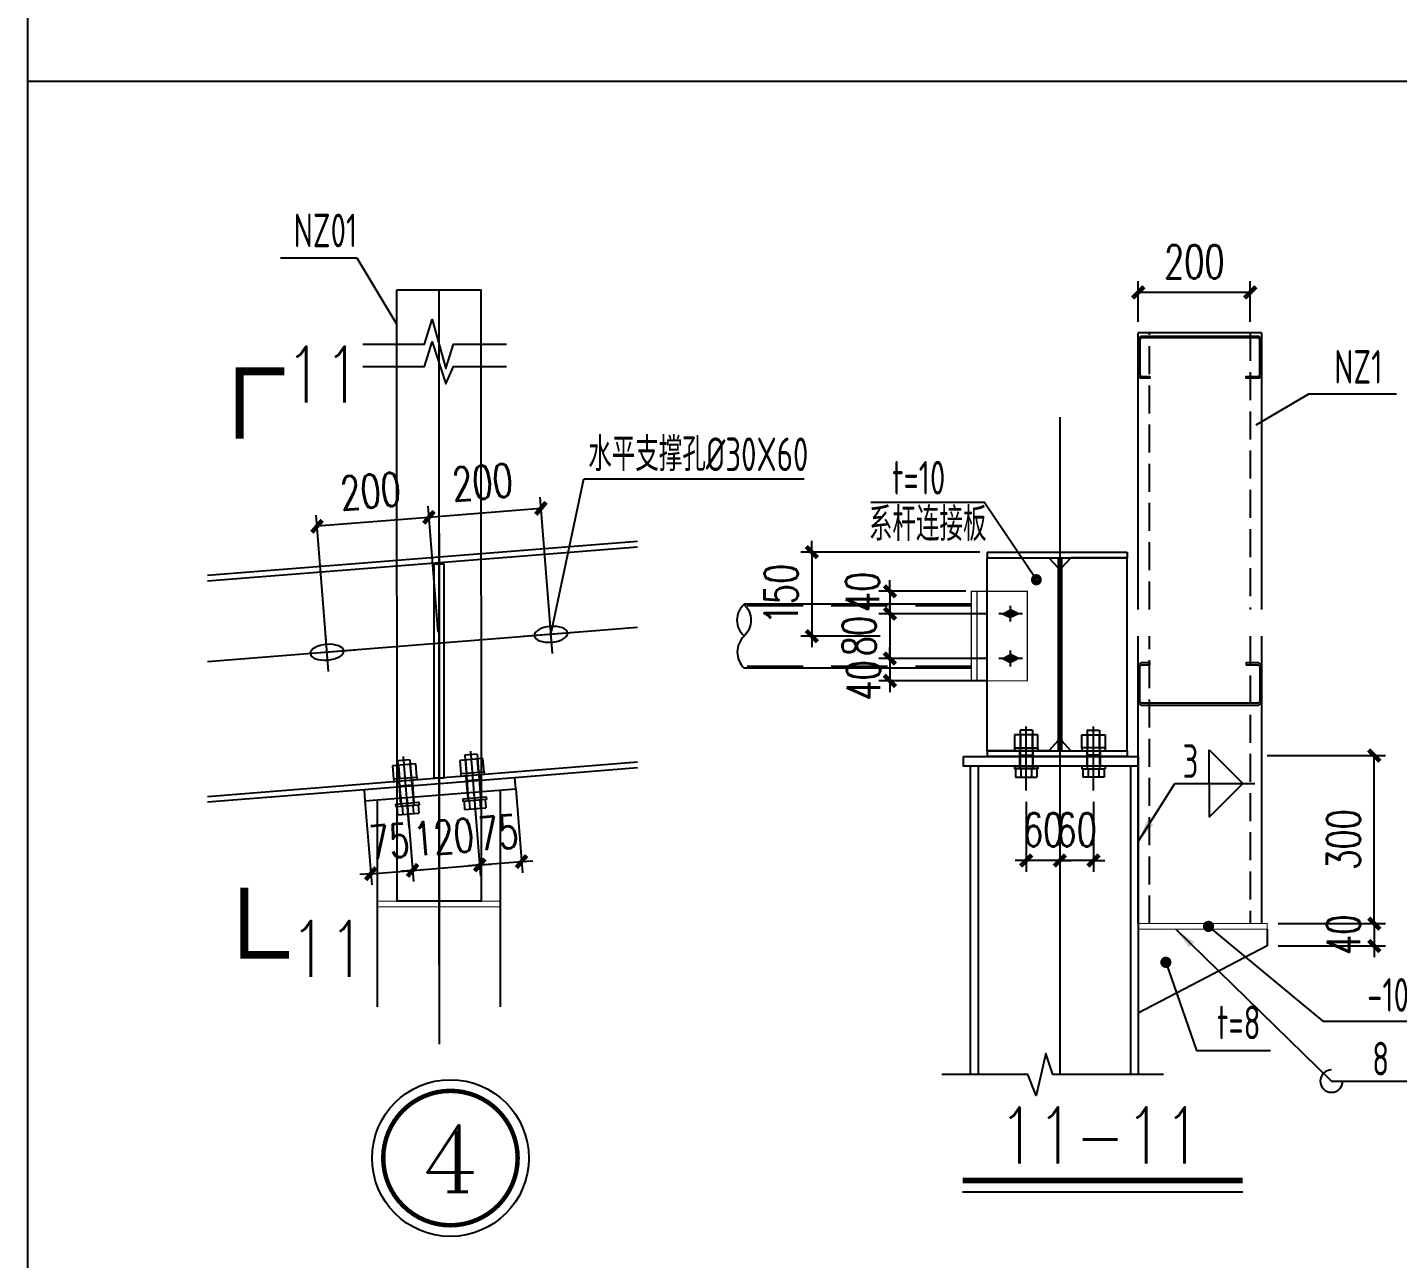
# Model space of a CAD drawing. Extents: x 177291 to 1288761, y 177638 to 322898.
# Drawn here: x 1229961 to 1242193, y 201179 to 212168 of the extents above; entities that cross this region are included whole.
import ezdxf
from ezdxf.enums import TextEntityAlignment as Align

# ---------------------------------------------------------------- set-up
doc = ezdxf.new("R2010")
doc.units = 0
doc.header["$LTSCALE"] = 1000
doc.linetypes.add('DASH', pattern=[0.35, 0.25, -0.1])
doc.linetypes.add('DASHED', pattern=[0.75, 0.5, -0.25])
for name, color, linetype in [('AXIS', 3, 'Continuous'), ('BOLT', 251, 'Continuous'), ('DOTE', 1, 'Continuous'), ('GL', 150, 'Continuous'), ('LT', 27, 'Continuous'), ('NUM', 7, 'Continuous'), ('PUB_DIM', 3, 'Continuous'), ('PUB_TEXT', 7, 'Continuous'), ('PZ', 202, 'Continuous'), ('TEXT', 7, 'Continuous'), ('THIN', 7, 'Continuous'), ('XG', 6, 'Continuous'), ('YCX', 90, 'Continuous'), ('引出线', 3, 'Continuous'), ('钢柱', 2, 'Continuous'), ('钢梁', 4, 'Continuous')]:
    doc.layers.add(name, color=color, linetype=linetype)
doc.styles.add('_TCH_DIM_T3', font='SIMPLEX', dxfattribs={"width": 0.705882, "bigfont": 'GBCBIG'})
doc.styles.add('COMPLEX', font='COMPLEX')
doc.styles.add('SIM-TSSC', font='simplex.shx', dxfattribs={"width": 0.8, "bigfont": 'tssdchn.shx'})
doc.styles.get("Standard").update_dxf_attribs({"font": 'gbenor.shx', "bigfont": 'gbcbig.shx'})
doc.styles.add('TSSD_Norm', font='tssdeng.shx', dxfattribs={"bigfont": 'hztxt.shx'})
doc.styles.add('TSSD_Num', font='Tssdeng.shx', dxfattribs={"width": 0.7, "bigfont": 'hztxt.shx'})
doc.dimstyles.new('TCH_100_5', dxfattribs={"dimtxt": 297.5, "dimasz": 100, "dimexe": 100, "dimexo": 100, "dimgap": 126.25, "dimtad": 1, "dimdec": 0, "dimlfac": 0.2, "dimzin": 0, "dimdsep": 46, "dimtxsty": '_TCH_DIM_T3', "dimblk": 'ARCHTICK', "dimcen": 0.09, "dimclrd": 126, "dimclre": 126, "dimclrt": 7, "dimazin": 2, "dimtfac": 1, "dimtdec": 0, "dimtix": 1, "dimtmove": 2, "dimatfit": 3, "dimfxl": 1, "dimtolj": 1, "dimtzin": 0, "dimarcsym": 0})
doc.dimstyles.new('TSSD_LEADER_STYLE_200.0', dxfattribs={"dimtxt": 0.18, "dimasz": 200, "dimexe": 0.18, "dimexo": 0.0625, "dimgap": 0.09, "dimtad": 0, "dimtih": 1, "dimtoh": 1, "dimdec": 4, "dimzin": 0, "dimdsep": 46, "dimtxsty": 'Standard', "dimcen": 0.09, "dimadec": 0, "dimazin": 0, "dimtfac": 1, "dimtdec": 4, "dimtofl": 0, "dimtmove": 0, "dimatfit": 3, "dimfxl": 1, "dimtolj": 1, "dimtzin": 0, "dimarcsym": 0})

# ---------------------------------------------------------------- blocks, each defined once
blk = doc.blocks.new('_ArchTick')
at = {"color": 0, "linetype": 'ByBlock', "const_width": 0.4}
blk.add_lwpolyline([(-0.5, -0.5), (0.5, 0.5)], dxfattribs=at)
blk = doc.blocks.new('*D222')
at = {"layer": 'Defpoints', "color": 0, "transparency": 16777216}
for p in [(1233545, 207795), (1234635, 206751), (1233635, 206671)]:
    blk.add_point(p, dxfattribs=at)
at = {"layer": 'GL', "color": 126, "lineweight": -2, "transparency": 16777216}
for p, q in [((1234627, 206850), (1234537, 207975)), ((1233627, 206770), (1233537, 207895)), ((1234545, 207875), (1233545, 207795))]:
    blk.add_line(p, q, dxfattribs=at)
at = {"layer": 'GL', "color": 126, "lineweight": -2, "transparency": 16777216, "xscale": 100, "yscale": 100, "zscale": 100}
for p, rotation in [((1234545, 207875), 4.573921257004985), ((1233545, 207795), 184.573921257005)]:
    blk.add_blockref('_ArchTick', p, dxfattribs=dict(at, rotation=rotation))
at = {"layer": 'GL', "color": 7, "transparency": 16777216, "insert": (1234023, 208109), "char_height": 297.5, "attachment_point": 5, "rotation": 4.5739, "style": '_TCH_DIM_T3'}
blk.add_mtext('\\A1;200', dxfattribs=at)
blk = doc.blocks.new('*D223')
at = {"layer": 'Defpoints', "color": 0, "transparency": 16777216}
for p in [(1232546, 207715), (1233635, 206671), (1232636, 206590)]:
    blk.add_point(p, dxfattribs=at)
at = {"layer": 'GL', "color": 126, "lineweight": -2, "transparency": 16777216}
for p, q in [((1233627, 206770), (1233537, 207895)), ((1232628, 206690), (1232538, 207815)), ((1233545, 207795), (1232546, 207715))]:
    blk.add_line(p, q, dxfattribs=at)
at = {"layer": 'GL', "color": 126, "lineweight": -2, "transparency": 16777216, "xscale": 100, "yscale": 100, "zscale": 100}
for p, rotation in [((1233545, 207795), 4.573921257004985), ((1232546, 207715), 184.573921257005)]:
    blk.add_blockref('_ArchTick', p, dxfattribs=dict(at, rotation=rotation))
at = {"layer": 'GL', "color": 7, "transparency": 16777216, "insert": (1233024, 208029), "char_height": 297.5, "attachment_point": 5, "rotation": 4.5739, "style": '_TCH_DIM_T3'}
blk.add_mtext('\\A1;200', dxfattribs=at)
blk = doc.blocks.new('*D224')
at = {"layer": 'Defpoints', "color": 0, "transparency": 16777216}
for p in [(1238563, 207485), (1236964, 206735), (1237673, 206735)]:
    blk.add_point(p, dxfattribs=at)
at = {"layer": 'GL', "color": 126, "lineweight": -2, "transparency": 16777216}
for p, q in [((1236964, 207485), (1236964, 207585)), ((1238463, 207485), (1236864, 207485)), ((1236964, 207485), (1236964, 206735)), ((1237573, 206735), (1236864, 206735)), ((1236964, 206735), (1236964, 206635))]:
    blk.add_line(p, q, dxfattribs=at)
at = {"layer": 'GL', "color": 126, "lineweight": -2, "transparency": 16777216, "xscale": 100, "yscale": 100, "zscale": 100}
for p, rotation in [((1236964, 207485), 270), ((1236964, 206735), 90)]:
    blk.add_blockref('_ArchTick', p, dxfattribs=dict(at, rotation=rotation))
at = {"layer": 'GL', "color": 7, "transparency": 16777216, "insert": (1236689, 207110), "char_height": 297.5, "attachment_point": 5, "rotation": 90, "style": '_TCH_DIM_T3'}
blk.add_mtext('\\A1;150', dxfattribs=at)
blk = doc.blocks.new('*D225')
at = {"layer": 'Defpoints', "color": 0, "transparency": 16777216}
for p in [(1238632, 206535), (1237661, 206335), (1238632, 206335)]:
    blk.add_point(p, dxfattribs=at)
at = {"layer": 'GL', "color": 126, "lineweight": -2, "transparency": 16777216}
for p, q in [((1237661, 206535), (1237661, 206635)), ((1238532, 206535), (1237561, 206535)), ((1237661, 206535), (1237661, 206335)), ((1238532, 206335), (1237561, 206335)), ((1237661, 206335), (1237661, 206235))]:
    blk.add_line(p, q, dxfattribs=at)
at = {"layer": 'GL', "color": 126, "lineweight": -2, "transparency": 16777216, "xscale": 100, "yscale": 100, "zscale": 100}
for p, rotation in [((1237661, 206535), 270), ((1237661, 206335), 90)]:
    blk.add_blockref('_ArchTick', p, dxfattribs=dict(at, rotation=rotation))
at = {"layer": 'GL', "color": 7, "transparency": 16777216, "insert": (1237425, 206339), "char_height": 297.5, "attachment_point": 5, "rotation": 90, "style": '_TCH_DIM_T3'}
blk.add_mtext('\\A1;40', dxfattribs=at)
blk = doc.blocks.new('*D226')
at = {"layer": 'Defpoints', "color": 0, "transparency": 16777216}
for p in [(1238632, 206935), (1237661, 206535), (1238632, 206535)]:
    blk.add_point(p, dxfattribs=at)
at = {"layer": 'GL', "color": 126, "lineweight": -2, "transparency": 16777216}
for p, q in [((1237661, 206935), (1237661, 207035)), ((1238532, 206935), (1237561, 206935)), ((1237661, 206935), (1237661, 206535)), ((1238532, 206535), (1237561, 206535)), ((1237661, 206535), (1237661, 206435))]:
    blk.add_line(p, q, dxfattribs=at)
at = {"layer": 'GL', "color": 126, "lineweight": -2, "transparency": 16777216, "xscale": 100, "yscale": 100, "zscale": 100}
for p, rotation in [((1237661, 206935), 270), ((1237661, 206535), 90)]:
    blk.add_blockref('_ArchTick', p, dxfattribs=dict(at, rotation=rotation))
at = {"layer": 'GL', "color": 7, "transparency": 16777216, "insert": (1237386, 206735), "char_height": 297.5, "attachment_point": 5, "rotation": 90, "style": '_TCH_DIM_T3'}
blk.add_mtext('\\A1;80', dxfattribs=at)
blk = doc.blocks.new('*D227')
at = {"layer": 'Defpoints', "color": 0, "transparency": 16777216}
for p in [(1238438, 207135), (1237661, 206935), (1238438, 206935)]:
    blk.add_point(p, dxfattribs=at)
at = {"layer": 'GL', "color": 126, "lineweight": -2, "transparency": 16777216}
for p, q in [((1237661, 207135), (1237661, 207235)), ((1238338, 207135), (1237561, 207135)), ((1237661, 207135), (1237661, 206935)), ((1238338, 206935), (1237561, 206935)), ((1237661, 206935), (1237661, 206835))]:
    blk.add_line(p, q, dxfattribs=at)
at = {"layer": 'GL', "color": 126, "lineweight": -2, "transparency": 16777216, "xscale": 100, "yscale": 100, "zscale": 100}
for p, rotation in [((1237661, 207135), 270), ((1237661, 206935), 90)]:
    blk.add_blockref('_ArchTick', p, dxfattribs=dict(at, rotation=rotation))
at = {"layer": 'GL', "color": 7, "transparency": 16777216, "insert": (1237416, 207129), "char_height": 297.5, "attachment_point": 5, "rotation": 90, "style": '_TCH_DIM_T3'}
blk.add_mtext('\\A1;40', dxfattribs=at)
blk = doc.blocks.new('*D228')
at = {"layer": 'Defpoints', "color": 0, "transparency": 16777216}
for p in [(1240928, 205669), (1241985, 205669), (1241028, 204169)]:
    blk.add_point(p, dxfattribs=at)
at = {"layer": 'GL', "color": 126, "lineweight": -2, "transparency": 16777216}
for p, q in [((1241028, 205669), (1242085, 205669)), ((1241985, 204169), (1241985, 205669)), ((1241128, 204169), (1242085, 204169))]:
    blk.add_line(p, q, dxfattribs=at)
at = {"layer": 'GL', "color": 126, "lineweight": -2, "transparency": 16777216, "xscale": 100, "yscale": 100, "zscale": 100}
for p, rotation in [((1241985, 205669), 90), ((1241985, 204169), 270)]:
    blk.add_blockref('_ArchTick', p, dxfattribs=dict(at, rotation=rotation))
at = {"layer": 'GL', "color": 7, "transparency": 16777216, "insert": (1241710, 204919), "char_height": 297.5, "attachment_point": 5, "rotation": 90, "style": '_TCH_DIM_T3'}
blk.add_mtext('\\A1;300', dxfattribs=at)
blk = doc.blocks.new('_WELD004')
at = {"color": 0, "linetype": 'ByBlock'}
for p, q in [((0, 1), (1, 0)), ((0, 0), (0, 1))]:
    blk.add_line(p, q, dxfattribs=at)
blk = doc.blocks.new('*D229')
at = {"layer": 'Defpoints', "color": 0, "transparency": 16777216}
for p in [(1239878, 209802), (1239878, 209441), (1240878, 209441)]:
    blk.add_point(p, dxfattribs=at)
at = {"layer": 'GL', "color": 126, "lineweight": -2, "transparency": 16777216}
for p, q in [((1239878, 209541), (1239878, 209902)), ((1240878, 209802), (1239878, 209802)), ((1240878, 209541), (1240878, 209902))]:
    blk.add_line(p, q, dxfattribs=at)
at = {"layer": 'GL', "color": 126, "lineweight": -2, "transparency": 16777216, "xscale": 100, "yscale": 100, "zscale": 100, "rotation": 180}
blk.add_blockref('_ArchTick', (1239878, 209802), dxfattribs=at)
at = {"layer": 'GL', "color": 126, "lineweight": -2, "transparency": 16777216, "xscale": 100, "yscale": 100, "zscale": 100}
blk.add_blockref('_ArchTick', (1240878, 209802), dxfattribs=at)
at = {"layer": 'GL', "color": 7, "transparency": 16777216, "insert": (1240378, 210077), "char_height": 297.5, "attachment_point": 5, "style": '_TCH_DIM_T3'}
blk.add_mtext('\\A1;200', dxfattribs=at)
blk = doc.blocks.new('*D315')
at = {"layer": 'Defpoints', "color": 0, "transparency": 16777216}
for p in [(1241028, 204169), (1241028, 203969), (1241985, 203969)]:
    blk.add_point(p, dxfattribs=at)
at = {"layer": 'GL', "color": 126, "lineweight": -2, "transparency": 16777216}
for p, q in [((1241128, 204169), (1242085, 204169)), ((1241985, 204169), (1241985, 204269)), ((1241985, 204169), (1241985, 203969)), ((1241128, 203969), (1242085, 203969)), ((1241985, 203969), (1241985, 203869))]:
    blk.add_line(p, q, dxfattribs=at)
at = {"layer": 'GL', "color": 126, "lineweight": -2, "transparency": 16777216, "xscale": 100, "yscale": 100, "zscale": 100}
for p, rotation in [((1241985, 204169), 270), ((1241985, 203969), 90)]:
    blk.add_blockref('_ArchTick', p, dxfattribs=dict(at, rotation=rotation))
at = {"layer": 'GL', "color": 7, "transparency": 16777216, "insert": (1241710, 204069), "char_height": 297.5, "attachment_point": 5, "rotation": 90, "style": '_TCH_DIM_T3'}
blk.add_mtext('\\A1;40', dxfattribs=at)
blk = doc.blocks.new('*D235')
at = {"layer": 'Defpoints', "color": 0, "transparency": 16777216}
for p in [(1233339, 205393), (1232966, 205363, 0), (1233399, 204644)]:
    blk.add_point(p, dxfattribs=at)
at = {"layer": 'GL', "color": 126, "lineweight": -2, "transparency": 16777216}
for p, q in [((1232974, 205264), (1233034, 204514)), ((1233347, 205293), (1233407, 204544)), ((1233399, 204644), (1233499, 204652)), ((1233026, 204614), (1232927, 204606)), ((1233026, 204614), (1233399, 204644))]:
    blk.add_line(p, q, dxfattribs=at)
at = {"layer": 'GL', "color": 126, "lineweight": -2, "transparency": 16777216, "xscale": 100, "yscale": 100, "zscale": 100}
for p, rotation in [((1233026, 204614), 4.573921263063818), ((1233399, 204644), 184.5739212630638)]:
    blk.add_blockref('_ArchTick', p, dxfattribs=dict(at, rotation=rotation))
at = {"layer": 'GL', "color": 7, "transparency": 16777216, "insert": (1233191, 204903), "char_height": 297.5, "attachment_point": 5, "rotation": 4.5739, "style": '_TCH_DIM_T3'}
blk.add_mtext('\\A1;75', dxfattribs=at)
blk = doc.blocks.new('*D236')
at = {"layer": 'Defpoints', "color": 0, "transparency": 16777216}
for p in [(1233339, 205393), (1233939, 205441), (1233999, 204692)]:
    blk.add_point(p, dxfattribs=at)
at = {"layer": 'GL', "color": 126, "lineweight": -2, "transparency": 16777216}
for p, q in [((1233347, 205293), (1233407, 204544)), ((1233947, 205341), (1234007, 204592)), ((1233399, 204644), (1233999, 204692)), ((1233999, 204692), (1234099, 204700)), ((1233399, 204644), (1233300, 204636))]:
    blk.add_line(p, q, dxfattribs=at)
at = {"layer": 'GL', "color": 126, "lineweight": -2, "transparency": 16777216, "xscale": 100, "yscale": 100, "zscale": 100}
for p, rotation in [((1233399, 204644), 4.573921263693953), ((1233999, 204692), 184.573921263694)]:
    blk.add_blockref('_ArchTick', p, dxfattribs=dict(at, rotation=rotation))
at = {"layer": 'GL', "color": 7, "transparency": 16777216, "insert": (1233677, 204942), "char_height": 297.5, "attachment_point": 5, "rotation": 4.5739, "style": '_TCH_DIM_T3'}
blk.add_mtext('\\A1;120', dxfattribs=at)
blk = doc.blocks.new('*D316')
at = {"layer": 'Defpoints', "color": 0, "transparency": 16777216}
for p in [(1233939, 205441), (1234312, 205471), (1234372, 204722)]:
    blk.add_point(p, dxfattribs=at)
at = {"layer": 'GL', "color": 126, "lineweight": -2, "transparency": 16777216}
for p, q in [((1233947, 205341), (1234007, 204592)), ((1234320, 205371), (1234380, 204622)), ((1233999, 204692), (1233900, 204684)), ((1233999, 204692), (1234372, 204722)), ((1234372, 204722), (1234472, 204730))]:
    blk.add_line(p, q, dxfattribs=at)
at = {"layer": 'GL', "color": 126, "lineweight": -2, "transparency": 16777216, "xscale": 100, "yscale": 100, "zscale": 100}
for p, rotation in [((1234372, 204722), 184.573921263694), ((1233999, 204692), 4.573921263693953)]:
    blk.add_blockref('_ArchTick', p, dxfattribs=dict(at, rotation=rotation))
at = {"layer": 'GL', "color": 7, "transparency": 16777216, "insert": (1234164, 204981), "char_height": 297.5, "attachment_point": 5, "rotation": 4.5739, "style": '_TCH_DIM_T3'}
blk.add_mtext('\\A1;75', dxfattribs=at)
blk = doc.blocks.new('ts_idx2')
at = {"color": 0, "linetype": 'ByBlock', "lineweight": -2, "const_width": 0.0333}
blk.add_lwpolyline([(-0.5, 0, 1), (0.5, 0, 1)], format="xyb", close=True, dxfattribs=at)
at = {"color": 0, "linetype": 'ByBlock', "lineweight": -2}
blk.add_circle((0, 0), 0.583, dxfattribs=at)
at = {"color": 0, "linetype": 'ByBlock', "lineweight": -2, "style": 'TSSD_Num', "width": 0.7}
blk.add_attdef('A', text='', height=0.5, dxfattribs=at).set_placement((0, 0), align=Align.MIDDLE_CENTER)
blk = doc.blocks.new('*D874')
at = {"layer": 'Defpoints', "color": 0, "transparency": 16777216}
for p in [(1239178, 205357), (1239478, 205357), (1239178, 204732)]:
    blk.add_point(p, dxfattribs=at)
at = {"layer": 'GL', "color": 126, "lineweight": -2, "transparency": 16777216}
for p, q in [((1239178, 205257), (1239178, 204632)), ((1239478, 205257), (1239478, 204632)), ((1239178, 204732), (1239078, 204732)), ((1239478, 204732), (1239178, 204732)), ((1239478, 204732), (1239578, 204732))]:
    blk.add_line(p, q, dxfattribs=at)
at = {"layer": 'GL', "color": 126, "lineweight": -2, "transparency": 16777216, "xscale": 100, "yscale": 100, "zscale": 100}
blk.add_blockref('_ArchTick', (1239178, 204732), dxfattribs=at)
at = {"layer": 'GL', "color": 126, "lineweight": -2, "transparency": 16777216, "xscale": 100, "yscale": 100, "zscale": 100, "rotation": 180}
blk.add_blockref('_ArchTick', (1239478, 204732), dxfattribs=at)
at = {"layer": 'GL', "color": 7, "transparency": 16777216, "insert": (1239328, 205007), "char_height": 297.5, "attachment_point": 5, "style": '_TCH_DIM_T3'}
blk.add_mtext('\\A1;60', dxfattribs=at)
blk = doc.blocks.new('*D875')
at = {"layer": 'Defpoints', "color": 0, "transparency": 16777216}
for p in [(1238878, 205357), (1239178, 205349), (1238878, 204732)]:
    blk.add_point(p, dxfattribs=at)
at = {"layer": 'GL', "color": 126, "lineweight": -2, "transparency": 16777216}
for p, q in [((1238878, 205257), (1238878, 204632)), ((1239178, 205249), (1239178, 204632)), ((1238878, 204732), (1238778, 204732)), ((1239178, 204732), (1238878, 204732)), ((1239178, 204732), (1239278, 204732))]:
    blk.add_line(p, q, dxfattribs=at)
at = {"layer": 'GL', "color": 126, "lineweight": -2, "transparency": 16777216, "xscale": 100, "yscale": 100, "zscale": 100}
blk.add_blockref('_ArchTick', (1238878, 204732), dxfattribs=at)
at = {"layer": 'GL', "color": 126, "lineweight": -2, "transparency": 16777216, "xscale": 100, "yscale": 100, "zscale": 100, "rotation": 180}
blk.add_blockref('_ArchTick', (1239178, 204732), dxfattribs=at)
at = {"layer": 'GL', "color": 7, "transparency": 16777216, "insert": (1239028, 205007), "char_height": 297.5, "attachment_point": 5, "style": '_TCH_DIM_T3'}
blk.add_mtext('\\A1;60', dxfattribs=at)

msp = doc.modelspace()

# ---------------------------------------------------------------- hatches: boundary and pattern name
at = {"layer": 'BOLT', "transparency": 16777216}
for points in [[(1238807.8, 206934.87), (1238737.6, 206899.77), (1238667.4, 206934.87), (1238737.6, 206969.97)], [(1238807.8, 206534.87), (1238737.6, 206499.77), (1238667.4, 206534.87), (1238737.6, 206569.97)]]:
    msp.add_hatch(color=256, dxfattribs=at).paths.add_polyline_path(points)

# ---------------------------------------------------------------- linework, layer by layer
at = {"transparency": 16777216}
for p, q in [((1234648.2, 206580.12), (1234620.94, 206921.16)), ((1232649.79, 206420.24), (1232622.53, 206761.29)), ((1234883.78, 206770.54), (1234385.36, 206730.75)), ((1232885.37, 206610.67), (1232386.95, 206570.88)), ((1238932.6, 205896.58), (1238822.6, 205896.57)), ((1238822.6, 205896.57), (1238822.6, 205671.57)), ((1238877.61, 205356.96), (1238877.6, 205929.08)), ((1238929.75, 205896.58), (1238932.6, 205896.58)), ((1238932.6, 205896.58), (1238932.6, 205671.58)), ((1239422.6, 205896.58), (1239532.6, 205896.57)), ((1239425.45, 205896.58), (1239422.6, 205896.58)), ((1239422.6, 205896.58), (1239422.6, 205671.58)), ((1239477.59, 205356.96), (1239477.6, 205929.08)), ((1239532.6, 205896.57), (1239532.6, 205671.57)), ((1238981.52, 205854.58), (1238773.67, 205854.57)), ((1238773.67, 205854.57), (1238773.68, 205736.57)), ((1238825.64, 205854.57), (1238825.64, 205736.57)), ((1238929.56, 205854.58), (1238929.56, 205736.58)), ((1238981.52, 205736.58), (1238981.52, 205854.58)), ((1239373.68, 205854.58), (1239581.53, 205854.57)), ((1239373.68, 205736.58), (1239373.68, 205854.58)), ((1239425.64, 205854.58), (1239425.64, 205736.58)), ((1239529.56, 205854.57), (1239529.56, 205736.57)), ((1239581.53, 205854.57), (1239581.52, 205736.57)), ((1233375.44, 205631.67), (1233265.79, 205622.9)), ((1233368.66, 205026.7), (1233318.02, 205659.68)), ((1233372.6, 205631.44), (1233375.44, 205631.67)), ((1233375.44, 205631.67), (1233393.38, 205407.39)), ((1234027.55, 205641.71), (1233820.37, 205625.13)), ((1233975.44, 205679.67), (1233865.79, 205670.9)), ((1233865.79, 205670.9), (1233883.73, 205446.62)), ((1233872.17, 205629.28), (1233881.58, 205511.65)), ((1233968.66, 205074.7), (1233918.02, 205707.68)), ((1233972.6, 205679.44), (1233975.44, 205679.67)), ((1233975.44, 205679.67), (1233993.38, 205455.39)), ((1233975.76, 205637.56), (1233985.17, 205519.94)), ((1234036.96, 205524.08), (1234027.55, 205641.71)), ((1238772.6, 205736.57), (1238982.6, 205736.58)), ((1238772.6, 205736.57), (1238772.6, 205711.57)), ((1238982.6, 205711.58), (1238772.6, 205711.57)), ((1238772.6, 205711.57), (1238775.45, 205711.57)), ((1238817.6, 205711.57), (1238817.6, 205671.57)), ((1238817.6, 205671.57), (1238937.6, 205671.58)), ((1238817.6, 205671.57), (1238820.54, 205671.57)), ((1238819.28, 205671.57), (1238817.6, 205671.57)), ((1238817.6, 205671.57), (1238817.6, 205574.46)), ((1238822.6, 205671.57), (1238822.6, 205574.46)), ((1238932.6, 205671.58), (1238932.6, 205574.46)), ((1238937.6, 205711.58), (1238934.66, 205711.58)), ((1238935.92, 205711.58), (1238937.6, 205711.58)), ((1238937.6, 205711.58), (1238937.6, 205671.58)), ((1238937.6, 205671.58), (1238937.6, 205574.46)), ((1238982.6, 205736.58), (1238982.6, 205711.58)), ((1239372.6, 205736.58), (1239372.6, 205711.58)), ((1239582.6, 205736.57), (1239372.6, 205736.58)), ((1239372.6, 205711.58), (1239582.6, 205711.57)), ((1239417.6, 205711.58), (1239420.54, 205711.58)), ((1239419.28, 205711.58), (1239417.6, 205711.58)), ((1239417.6, 205711.58), (1239417.6, 205671.58)), ((1239537.6, 205671.57), (1239417.6, 205671.58)), ((1239417.6, 205671.58), (1239417.6, 205574.46)), ((1239422.6, 205671.58), (1239422.6, 205574.46)), ((1239532.6, 205671.57), (1239532.6, 205574.46)), ((1239537.6, 205671.57), (1239534.66, 205671.57)), ((1239535.91, 205671.57), (1239537.6, 205671.57)), ((1239537.6, 205711.57), (1239537.6, 205671.57)), ((1239537.6, 205671.57), (1239537.6, 205574.46)), ((1239582.6, 205711.57), (1239579.75, 205711.57)), ((1239582.6, 205736.57), (1239582.6, 205711.57)), ((1233427.55, 205593.71), (1233220.37, 205577.13)), ((1233220.37, 205577.13), (1233229.78, 205459.51)), ((1233265.79, 205622.9), (1233283.73, 205398.62)), ((1233272.17, 205581.28), (1233281.58, 205463.65)), ((1233375.76, 205589.56), (1233385.17, 205471.94)), ((1233436.96, 205476.08), (1233427.55, 205593.71)), ((1233820.37, 205625.13), (1233829.78, 205507.51)), ((1233828.71, 205507.42), (1234038.04, 205524.17)), ((1233828.71, 205507.42), (1233830.7, 205482.5)), ((1234038.04, 205524.17), (1234040.03, 205499.25)), ((1238772.6, 205574.46), (1238982.6, 205574.46)), ((1238772.6, 205574.46), (1238772.6, 205549.46)), ((1238982.6, 205549.46), (1238772.6, 205549.46)), ((1238782.34, 205549.46), (1238782.34, 205476.86)), ((1238817.6, 205574.46), (1238820.54, 205574.46)), ((1238819.29, 205574.46), (1238817.6, 205574.46)), ((1238822.6, 205574.46), (1238822.6, 205549.46)), ((1238829.97, 205549.46), (1238829.97, 205476.86)), ((1238925.24, 205549.46), (1238925.24, 205476.86)), ((1238932.6, 205574.46), (1238932.6, 205549.46)), ((1238972.87, 205549.46), (1238972.87, 205476.86)), ((1238982.6, 205574.46), (1238979.75, 205574.46)), ((1238982.6, 205574.46), (1238982.6, 205549.46)), ((1239372.6, 205574.46), (1239375.45, 205574.46)), ((1239582.6, 205574.46), (1239372.6, 205574.46)), ((1239372.6, 205574.46), (1239372.6, 205549.46)), ((1239372.6, 205549.46), (1239582.6, 205549.46)), ((1239382.33, 205549.46), (1239382.33, 205476.86)), ((1239422.6, 205574.46), (1239422.6, 205549.46)), ((1239429.96, 205549.46), (1239429.96, 205476.86)), ((1239525.23, 205549.46), (1239525.23, 205476.86)), ((1239532.6, 205574.46), (1239532.6, 205549.46)), ((1239537.6, 205574.46), (1239534.66, 205574.46)), ((1239535.91, 205574.46), (1239537.6, 205574.46)), ((1239572.86, 205549.46), (1239572.86, 205476.86)), ((1239582.6, 205574.46), (1239582.6, 205549.46)), ((1233228.71, 205459.42), (1233438.04, 205476.17)), ((1233228.71, 205459.42), (1233230.7, 205434.5)), ((1233440.03, 205451.25), (1233230.7, 205434.5)), ((1233230.7, 205434.5), (1233233.54, 205434.73)), ((1233275.56, 205438.09), (1233278.75, 205398.22)), ((1233278.75, 205398.22), (1233398.36, 205407.79)), ((1233278.75, 205398.22), (1233281.67, 205398.45)), ((1233280.43, 205398.35), (1233278.75, 205398.22)), ((1233278.75, 205398.22), (1233291.51, 205238.73)), ((1233283.73, 205398.62), (1233296.49, 205239.13)), ((1233395.17, 205447.66), (1233392.25, 205447.43)), ((1233393.38, 205407.39), (1233406.14, 205247.9)), ((1233393.49, 205447.53), (1233395.17, 205447.66)), ((1233395.17, 205447.66), (1233398.36, 205407.79)), ((1233398.36, 205407.79), (1233411.12, 205248.3)), ((1233438.04, 205476.17), (1233440.03, 205451.25)), ((1234040.03, 205499.25), (1233830.7, 205482.5)), ((1233830.7, 205482.5), (1233833.54, 205482.73)), ((1233875.56, 205486.09), (1233878.75, 205446.22)), ((1233878.75, 205446.22), (1233998.36, 205455.79)), ((1233878.75, 205446.22), (1233881.67, 205446.45)), ((1233880.43, 205446.35), (1233878.75, 205446.22)), ((1233878.75, 205446.22), (1233891.51, 205286.73)), ((1233883.73, 205446.62), (1233896.49, 205287.13)), ((1233995.17, 205495.66), (1233992.25, 205495.43)), ((1233993.38, 205455.39), (1234006.14, 205295.9)), ((1233993.49, 205495.53), (1233995.17, 205495.66)), ((1233995.17, 205495.66), (1233998.36, 205455.79)), ((1233998.36, 205455.79), (1234011.12, 205296.3)), ((1238782.34, 205476.86), (1238972.87, 205476.86)), ((1239572.86, 205476.86), (1239382.33, 205476.86)), ((1233846.65, 205283.14), (1234055.98, 205299.89)), ((1233846.65, 205283.14), (1233848.64, 205258.22)), ((1234057.97, 205274.96), (1233848.64, 205258.22)), ((1233858.35, 205258.99), (1233864.14, 205186.63)), ((1233891.51, 205286.73), (1233894.43, 205286.96)), ((1233893.18, 205286.86), (1233891.51, 205286.73)), ((1233896.49, 205287.13), (1233898.48, 205262.21)), ((1233905.83, 205262.79), (1233911.62, 205190.42)), ((1234000.79, 205270.39), (1234006.58, 205198.02)), ((1234006.14, 205295.9), (1234008.13, 205270.98)), ((1234048.27, 205274.19), (1234054.06, 205201.82)), ((1234055.98, 205299.89), (1234053.14, 205299.66)), ((1234055.98, 205299.89), (1234057.97, 205274.96)), ((1233246.65, 205235.14), (1233455.98, 205251.89)), ((1233246.65, 205235.14), (1233248.64, 205210.22)), ((1233457.97, 205226.96), (1233248.64, 205210.22)), ((1233258.35, 205210.99), (1233264.14, 205138.63)), ((1233264.14, 205138.63), (1233454.06, 205153.82)), ((1233291.51, 205238.73), (1233294.43, 205238.96)), ((1233293.18, 205238.86), (1233291.51, 205238.73)), ((1233296.49, 205239.13), (1233298.48, 205214.21)), ((1233305.83, 205214.79), (1233311.62, 205142.42)), ((1233400.79, 205222.39), (1233406.58, 205150.02)), ((1233406.14, 205247.9), (1233408.13, 205222.98)), ((1233448.27, 205226.19), (1233454.06, 205153.82)), ((1233455.98, 205251.89), (1233453.14, 205251.66)), ((1233455.98, 205251.89), (1233457.97, 205226.96)), ((1233864.14, 205186.63), (1234054.06, 205201.82))]:
    msp.add_line(p, q, dxfattribs=at)
at = {"transparency": 16777216, "extrusion": (0, 0, -1)}
for centre in [(1234634.57, 206750.64), (1232636.16, 206590.77)]:
    msp.add_ellipse(centre, major_axis=(-149.52, -11.93), ratio=0.46666667, dxfattribs=at)
at = {"layer": 'AXIS'}
for p, q in [((1229960.6, 239899.66), (1229960.6, 179020.59)), ((1229960.6, 211687.69), (1280276.45, 211687.69)), ((1232219.99, 210112.11, -20.6), (1232902.99, 210112.11, -20.6)), ((1232902.99, 210112.11, -20.6), (1233260.03, 209516.99, -20.6))]:
    msp.add_line(p, q, dxfattribs=at)
at = {"layer": 'AXIS', "transparency": 16777216}
for p, q in [((1241402.21, 208897.12), (1240927.6, 208617.97)), ((1241402.21, 208897.12), (1242183.67, 208897.12)), ((1234634.57, 206750.65), (1234928.67, 208138.8)), ((1234928.67, 208138.8), (1236896.48, 208138.8)), ((1240204.13, 205419.33), (1240917.33, 205419.33)), ((1240504.64, 204143.89), (1241526.16, 203298.09)), ((1240124.23, 203823.06), (1240398.68, 203035.62)), ((1241526.16, 203298.09), (1243583.75, 203298.09)), ((1240398.68, 203035.62), (1241059.55, 203035.62)), ((1241602.21, 202763.31), (1242609.72, 202763.31))]:
    msp.add_line(p, q, dxfattribs=at)
at = {"layer": 'AXIS', "transparency": 16777216, "const_width": 50}
for points in [[(1240479.64, 204143.89, 1), (1240529.64, 204143.89, 1)], [(1240149.23, 203823.06, -1), (1240099.23, 203823.06, -1)]]:
    msp.add_lwpolyline(points, format="xyb", close=True, dxfattribs=at)
at = {"layer": 'AXIS', "transparency": 16777216}
msp.add_arc((1241602.21, 202763.31), 100, 90, 0, dxfattribs=at)
at = {"layer": 'BOLT', "transparency": 16777216}
for p, q in [((1238737.6, 206864.67), (1238737.6, 207005.07)), ((1238842.9, 206934.87), (1238632.3, 206934.87)), ((1238667.4, 206934.87), (1238737.6, 206969.97)), ((1238667.4, 206934.87), (1238737.6, 206899.77)), ((1238807.8, 206934.87), (1238737.6, 206969.97)), ((1238807.8, 206934.87), (1238737.6, 206899.77)), ((1238737.6, 206464.67), (1238737.6, 206605.07)), ((1238842.9, 206534.87), (1238632.3, 206534.87)), ((1238667.4, 206534.87), (1238737.6, 206569.97)), ((1238667.4, 206534.87), (1238737.6, 206499.77)), ((1238807.8, 206534.87), (1238737.6, 206569.97)), ((1238807.8, 206534.87), (1238737.6, 206499.77))]:
    msp.add_line(p, q, dxfattribs=at)
at = {"layer": 'DOTE'}
msp.add_line((1233635.03, 209826.59, -20.6), (1233635.03, 203797.41, -20.6), dxfattribs=at)
msp.add_line((1233635.03, 209826.59, -20.6), (1233635.03, 203797.41, -20.6), dxfattribs=at)
at = {"layer": 'DOTE', "transparency": 16777216}
for p, q in [((1239177.6, 208689.64), (1239177.6, 202820.83)), ((1235406.94, 206812.43), (1231568.58, 206505.37))]:
    msp.add_line(p, q, dxfattribs=at)
at = {"layer": 'GL', "transparency": 16777216}
for p, q in [((1235406.94, 207578.08), (1231568.58, 207274.86)), ((1235406.94, 207527.93), (1231568.58, 207224.71)), ((1235406.94, 205608.6), (1231568.58, 205301.53)), ((1235406.94, 205558.44), (1234312.21, 205470.86)), ((1232966.5, 205363.21), (1231568.58, 205251.37))]:
    msp.add_line(p, q, dxfattribs=at)
msp.add_lwpolyline([(1233593.08, 207381.3), (1233677.65, 207381.3), (1233677.65, 205466.87), (1233593.08, 205466.87)], close=True, dxfattribs=at)
at = {"layer": 'LT', "transparency": 16777216}
for p, q in [((1240977.6, 209440.79), (1239877.6, 209440.79)), ((1239877.6, 206973.24), (1239877.6, 209440.79)), ((1240877.6, 209440.79), (1240877.6, 209410.79)), ((1240977.6, 209440.79), (1240977.6, 206973.24)), ((1233635.37, 207652.51), (1233635.37, 203092.07))]:
    msp.add_line(p, q, dxfattribs=at)
at = {"layer": 'LT', "color": 8, "linetype": 'DASH', "transparency": 16777216}
for p, q in [((1239977.6, 206973.24), (1239977.6, 209440.79)), ((1240877.6, 209440.79), (1240877.6, 206973.24)), ((1239977.6, 204168.89), (1239977.6, 206733.64)), ((1240877.6, 206733.64), (1240877.6, 204168.89))]:
    msp.add_line(p, q, dxfattribs=at)
at = {"layer": 'LT', "linetype": 'ByBlock', "transparency": 16777216}
for p, q in [((1239877.6, 204168.89), (1239877.6, 206733.64)), ((1240977.6, 206733.64), (1240977.6, 204168.89))]:
    msp.add_line(p, q, dxfattribs=at)
at = {"layer": 'LT', "elevation": -20.6}
msp.add_lwpolyline([(1233260.03, 209826.59), (1234010.03, 209826.59), (1234010.36, 204368.83), (1233260.37, 204368.83)], close=True, dxfattribs=at)
at = {"layer": 'LT', "linetype": 'ByBlock', "elevation": -20.6}
for points in [[(1232955.03, 209342.09), (1233505.03, 209342.09), (1233575.03, 209562.09), (1233695.03, 209122.09), (1233765.03, 209342.09), (1234237.14, 209342.09)], [(1232955.03, 209142.09), (1233505.03, 209142.09), (1233575.03, 209362.09), (1233695.03, 208985.44), (1233765.03, 209142.09), (1234237.14, 209142.09)]]:
    msp.add_lwpolyline(points, dxfattribs=at)
at = {"layer": 'LT', "transparency": 16777216}
for points in [[(1239979.63, 209050.8), (1239979.63, 209035.8), (1239899.26, 209035.8), (1239876.76, 209058.3), (1239876.76, 209388.3), (1239899.26, 209410.8), (1240954.26, 209410.8), (1240976.76, 209388.3), (1240976.76, 209058.3), (1240954.26, 209035.8), (1240840.17, 209035.8), (1240840.17, 209050.8), (1240946.76, 209050.8), (1240961.76, 209065.8), (1240961.76, 209380.8), (1240946.76, 209395.8), (1239906.76, 209395.8), (1239891.76, 209380.8), (1239891.76, 209065.8), (1239906.76, 209050.8), (1239979.63, 209050.8)], [(1239980.47, 206479.83), (1239980.47, 206494.83), (1239900.1, 206494.83), (1239877.6, 206472.33), (1239877.6, 206142.33), (1239900.1, 206119.83), (1240955.1, 206119.83), (1240977.6, 206142.33), (1240977.6, 206472.33), (1240955.1, 206494.83), (1240841.01, 206494.83), (1240841.01, 206479.83), (1240947.6, 206479.83), (1240962.6, 206464.83), (1240962.6, 206149.83), (1240947.6, 206134.83), (1239907.6, 206134.83), (1239892.6, 206149.83), (1239892.6, 206464.83), (1239907.6, 206479.83), (1239980.47, 206479.83)]]:
    msp.add_lwpolyline(points, close=True, dxfattribs=at)
at = {"layer": 'NUM', "transparency": 16777216, "const_width": 50}
msp.add_lwpolyline([(1238308.78, 201875.43), (1240810.08, 201875.43)], dxfattribs=at)
at = {"layer": 'NUM', "transparency": 16777216}
msp.add_lwpolyline([(1238308.78, 201775.43), (1240810.08, 201775.43)], dxfattribs=at)
at = {"layer": 'PUB_DIM', "transparency": 16777216, "const_width": 70}
for points in [[(1231855.3, 208498.47), (1231855.3, 209098.47), (1232255.3, 209098.47)], [(1231896.84, 204489.29), (1231896.84, 203889.29), (1232296.84, 203889.29)]]:
    msp.add_lwpolyline(points, dxfattribs=at)
at = {"layer": 'PZ', "transparency": 16777216}
for p, q in [((1239777.6, 205661.58), (1238527.6, 205661.58)), ((1241027.6, 204118.89), (1241027.6, 203968.89)), ((1241027.6, 203968.89), (1239877.6, 203368.89))]:
    msp.add_line(p, q, dxfattribs=at)
for points in [[(1238527.6, 207434.87), (1239080.27, 207434.87), (1239162.6, 207343.39), (1239162.6, 205803.06), (1239080.27, 205711.58), (1238527.6, 205711.58), (1238527.6, 207434.87)], [(1239777.6, 207434.87), (1239274.93, 207434.87), (1239192.6, 207343.39), (1239192.6, 205803.06), (1239274.93, 205711.58), (1239777.6, 205711.58), (1239777.6, 207434.87)]]:
    msp.add_lwpolyline(points, dxfattribs=at)
at = {"layer": 'PZ', "transparency": 16777216, "const_width": 10}
for points in [[(1238387.6, 206334.87), (1238387.6, 207134.87), (1238437.6, 207134.87), (1238437.6, 206334.87)], [(1238887.6, 207134.87), (1238887.6, 206334.87), (1238437.6, 206334.87), (1238437.6, 207134.87)], [(1234185.37, 204368.83), (1233085.37, 204368.83), (1233085.37, 204318.83), (1234185.37, 204318.83)], [(1241027.6, 204168.89), (1239877.6, 204168.89), (1239877.6, 204118.89), (1241027.6, 204118.89)]]:
    msp.add_lwpolyline(points, close=True, dxfattribs=at)
at = {"layer": 'PZ', "transparency": 16777216, "extrusion": (-4.31951e-07, 5.39938e-06, 1), "elevation": 0.58}
msp.add_lwpolyline([(1234312.21, 205470.86), (1232966.5, 205363.21), (1232974.47, 205263.52), (1234320.18, 205371.18)], close=True, dxfattribs=at)
at = {"layer": 'XG', "linetype": 'DASHED', "transparency": 16777216}
for p, q in [((1238387.6, 207004.87), (1236345.46, 207004.87)), ((1238387.6, 206464.87), (1236345.46, 206464.87))]:
    msp.add_line(p, q, dxfattribs=at)
at = {"layer": 'XG', "transparency": 16777216}
for p, q in [((1238387.6, 207019.87), (1236358.5, 207019.87)), ((1238387.6, 206449.87), (1236358.5, 206449.87))]:
    msp.add_line(p, q, dxfattribs=at)
msp.add_lwpolyline([(1236358.5, 206734.87, -0.4245614), (1236358.5, 207019.87, -0.4245614), (1236358.5, 206734.87, 0.4245614), (1236358.5, 206449.87, 0.4)], format="xyb", dxfattribs=at)
at = {"layer": 'YCX', "transparency": 16777216, "const_width": 50}
msp.add_lwpolyline([(1238990.92, 207238.02, -1.09668047), (1238945.33, 207238.02, -1.09668047)], format="xyb", close=True, dxfattribs=at)
at = {"layer": '引出线', "transparency": 16777216}
for p in [(1237488.95, 207931.84), (1238970.33, 207238.02)]:
    msp.add_line(p, (1238501.87, 207931.84), dxfattribs=at)
at = {"layer": '钢柱', "transparency": 16777216}
for p, q in [((1238377.6, 205574.46), (1238377.6, 202820.83)), ((1238447.6, 205574.46), (1238447.6, 202820.83)), ((1239807.6, 205574.46), (1239807.6, 202820.83)), ((1239877.6, 205574.46), (1239877.6, 202820.83)), ((1233085.37, 203425.8), (1233085.37, 205272.4)), ((1234185.37, 203425.8), (1234185.37, 205360.4))]:
    msp.add_line(p, q, dxfattribs=at)
msp.add_lwpolyline([(1238319.04, 205661.58), (1239877.6, 205661.58), (1239877.6, 205574.46), (1238319.04, 205574.46)], close=True, dxfattribs=at)
msp.add_lwpolyline([(1240102.6, 202820.83), (1239877.6, 202820.83), (1239113.6, 202820.83), (1239053.6, 203008.33), (1238964.86, 202633.8), (1238891.6, 202820.83), (1238127.6, 202820.83), (1238127.6, 202820.83)], dxfattribs=at)
at = {"layer": '钢梁', "transparency": 16777216}
for p, q in [((1238527.6, 207484.87), (1239777.6, 207484.87)), ((1238527.6, 207484.87), (1238527.6, 207434.87)), ((1239777.6, 207484.87), (1239777.6, 207434.87)), ((1238527.6, 207434.87), (1239777.6, 207434.87)), ((1239162.6, 207434.87), (1239162.6, 205711.58)), ((1239192.6, 207434.87), (1239192.6, 205711.58)), ((1238527.6, 205711.58), (1238527.6, 205661.58)), ((1238527.6, 205711.58), (1239777.6, 205711.58)), ((1238527.6, 205661.58), (1239777.6, 205661.58)), ((1239777.6, 205711.58), (1239777.6, 205661.58))]:
    msp.add_line(p, q, dxfattribs=at)

# ---------------------------------------------------------------- block references
at = {"layer": 'AXIS', "transparency": 16777216, "xscale": 300, "yscale": 300, "zscale": 300}
msp.add_blockref('_WELD004', (1240509.82, 205419.33), dxfattribs=at)
at = {"layer": 'AXIS', "transparency": 16777216, "xscale": -300, "yscale": 300, "zscale": 300, "rotation": 180}
msp.add_blockref('_WELD004', (1240509.82, 205419.33), dxfattribs=at)
at = {"layer": 'AXIS'}
ref = msp.add_blockref('ts_idx2', (1233737.28, 202075.83), dxfattribs=dict(at, xscale=1200, yscale=1200, zscale=1200))
ref.add_attrib('9', '4', dxfattribs={"layer": 'THIN', "height": 600, "style": 'COMPLEX'}).set_placement((1233737.28, 202075.83), align=Align.MIDDLE_CENTER)

# ---------------------------------------------------------------- texts
at = {"layer": 'PUB_DIM', "transparency": 16777216, "style": 'SIM-TSSC', "width": 0.8}
for p in [(1232604.06, 209069.39), (1232645.6, 203942.24)]:
    msp.add_text('11', height=500, dxfattribs=at).set_placement(p, align=Align.MIDDLE_CENTER)
at = {"layer": 'PUB_TEXT', "linetype": 'ByBlock', "transparency": 16777216, "style": 'SIM-TSSC', "width": 0.8}
msp.add_text('11-11', height=500, dxfattribs=at).set_placement((1238628.87, 202027.64))
at = {"layer": 'TEXT', "style": 'TSSD_Norm', "width": 0.7}
msp.add_text('NZ01', height=300, dxfattribs=at).set_placement((1232336.79, 210205.54, -20.6))
at = {"layer": 'TEXT', "transparency": 16777216, "style": 'TSSD_Norm', "width": 0.7}
for s, p in [('NZ1', (1241626.27, 208988.35)), ('t=10', (1237679.8, 207998.29)), ('系杆连接板', (1237473.31, 207584.05)), ('3', (1240273.67, 205469.33)), ('-10x180x210', (1241921.08, 203382.26)), ('t=8', (1240580.53, 203136.08)), ('8', (1241966.06, 202813.31))]:
    msp.add_text(s, height=300, dxfattribs=at).set_placement(p)
at = {"layer": 'THIN', "transparency": 16777216, "style": 'TSSD_Norm', "width": 0.7}
msp.add_text('水平支撑孔%%c30X60', height=300, dxfattribs=at).set_placement((1234967.85, 208207.83))

# ---------------------------------------------------------------- dimensions: what is measured, and where the dimension line sits
at = {"layer": 'GL', "transparency": 16777216}
dim = msp.add_linear_dim(base=(1239877.6, 209802.43), p1=(1240877.6, 209440.79), p2=(1239877.6, 209440.79), angle=180, text='200', dimstyle='TCH_100_5', dxfattribs=at)
dim.commit()
dim.dimension.update_dxf_attribs({"geometry": '*D229', "text_midpoint": (1240377.6, 210077.43)})
for base, p1, p2, angle, picture, middle in [((1233545.4, 207795.26), (1234634.57, 206750.64), (1233635.37, 206670.71), 4.573921, '*D222', (1234023.07, 208109.35)), ((1232546.2, 207715.32), (1233635.37, 206670.71), (1232636.22, 206589.98), 4.573921, '*D223', (1233023.87, 208029.42)), ((1236964.13, 206734.87), (1238562.6, 207484.87), (1237672.74, 206734.87), 90, '*D224', (1236689.13, 207109.87)), ((1241985.49, 205668.89), (1241027.6, 204168.89), (1240927.6, 205668.89), 90, '*D228', (1241710.49, 204918.89)), ((1233999.28, 204691.95), (1233339.35, 205393.03), (1233939.35, 205441.03), 184.573921, '*D236', (1233677.35, 204942.07)), ((1234372.13, 204721.78), (1233939.35, 205441.03), (1234312.21, 205470.86), 184.573921, '*D316', (1234163.78, 204980.99)), ((1241985.49, 203968.89), (1241027.6, 204168.89), (1241027.6, 203968.89), 90, '*D315', (1241710.49, 204068.89))]:
    dim = msp.add_linear_dim(base=base, p1=p1, p2=p2, angle=angle, dimstyle='TCH_100_5', dxfattribs=at)
    dim.commit()
    dim.dimension.update_dxf_attribs({"geometry": picture, "text_midpoint": middle})
for base, p1, p2, picture, middle in [((1237661.09, 206934.87), (1238437.6, 207134.87), (1238437.6, 206934.87), '*D227', (1237415.82, 207128.8)), ((1237661.09, 206334.87), (1238632.3, 206534.87), (1238632.3, 206334.87), '*D225', (1237425.1, 206338.57))]:
    dim = msp.add_linear_dim(base=base, p1=p1, p2=p2, angle=270, dimstyle='TCH_100_5', dxfattribs=at)
    dim.commit()
    dim.dimension.update_dxf_attribs({"geometry": picture, "text_midpoint": middle, "dimtype": 161})
for p1, p2, distance, picture, middle in [((1238632.3, 206934.87), (1238632.3, 206534.87), -971.21, '*D226', (1237386.09, 206734.87)), ((1232966.5, 205363.21, 0), (1233339.35, 205393.03), -751.48, '*D235', (1233190.92, 204903.16))]:
    dim = msp.add_aligned_dim(p1=p1, p2=p2, distance=distance, dimstyle='TCH_100_5', dxfattribs=at)
    dim.commit()
    dim.dimension.update_dxf_attribs({"geometry": picture, "text_midpoint": middle})
for base, p1, p2, picture, middle in [((1238877.61, 204732.19), (1239177.6, 205349.07), (1238877.61, 205356.96), '*D875', (1239027.6, 205007.19)), ((1239177.6, 204732.19), (1239477.59, 205356.96), (1239177.6, 205356.96), '*D874', (1239327.6, 205007.19))]:
    dim = msp.add_linear_dim(base=base, p1=p1, p2=p2, dimstyle='TCH_100_5', dxfattribs=at)
    dim.commit()
    dim.dimension.update_dxf_attribs({"geometry": picture, "text_midpoint": middle})

# ---------------------------------------------------------------- leaders
at = {"layer": 'AXIS', "transparency": 16777216}
for points in [[(1239877.6, 204900.33), (1240204.13, 205419.33)], [(1240211.86, 204118.89), (1241602.21, 202763.31)]]:
    msp.add_leader(points, dimstyle='TSSD_LEADER_STYLE_200.0', dxfattribs=at)

doc.saveas('drawing.dxf')
